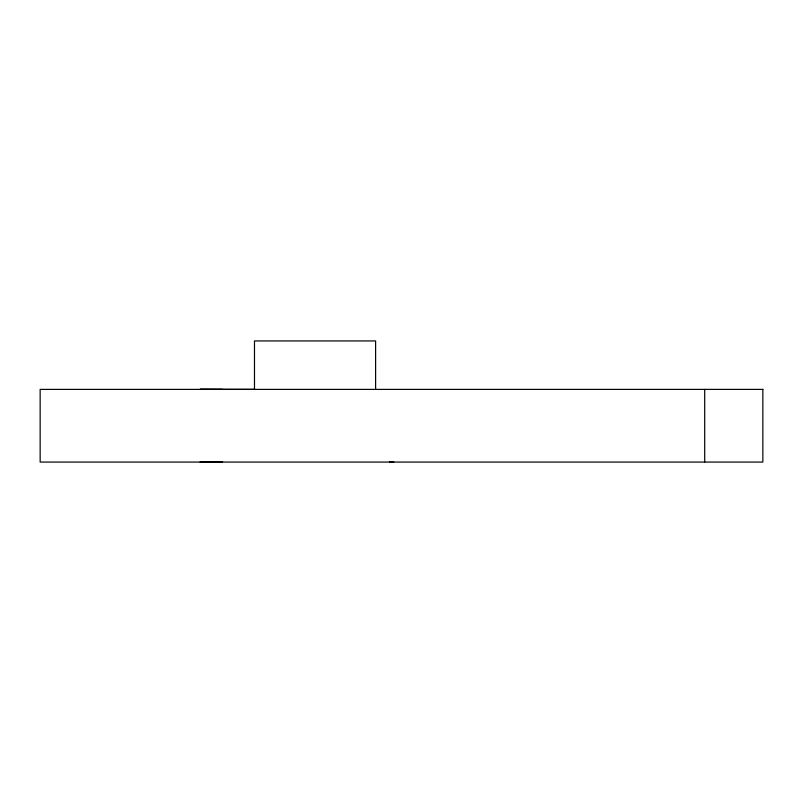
<?xml version="1.0" encoding="UTF-8"?>
<svg xmlns="http://www.w3.org/2000/svg" width="803" height="803" viewBox="0 0 803 803"><rect width="100%" height="100%" fill="white"/><g stroke="black" fill="none" stroke-linecap="round" stroke-linejoin="round"><path stroke-width="1.2" d="M254.922 389.365L200.088 389.314L222.521 389.385M200.088 461.996L222.521 462.066M389.585 461.996L393.821 462.066M704.703 389.385L704.703 462.066M375.613 389.385L375.613 340.934L254.481 340.934L254.481 389.385M762.85 389.385L40.15 389.385L40.15 462.066L762.85 462.066L762.85 389.385"/></g></svg>
